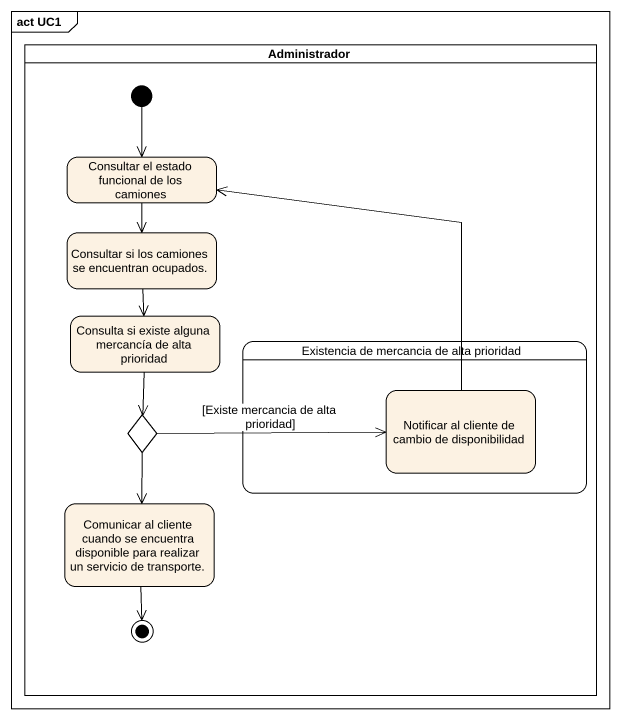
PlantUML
@startuml
mainframe act UC1
hide empty description
state Administrador <<partition>> {
  state "Consultar el estado funcional de los camiones" as Consultar_el_estado
  state "Consultar si los camiones se encuentran ocupados." as Consultar_si_los_camiones
  state "Consulta si existe alguna mercancía de alta prioridad" as Consulta_si_existe_alguna
  state "Existencia de mercancia de alta prioridad" as Existencia_de_mercancia_de {
    state "Notificar al cliente de cambio de disponibilidad" as Notificar_al_cliente_de
  }
  state choice1 <<choice>>
  state "Comunicar al cliente cuando se encuentra disponible para realizar un servicio de transporte." as Comunicar_al_cliente_cuando
  [*] --> Consultar_el_estado
  Comunicar_al_cliente_cuando --> [*]
}
Consultar_el_estado --> Consultar_si_los_camiones
Consultar_si_los_camiones --> Consulta_si_existe_alguna
Consulta_si_existe_alguna --> choice1
Notificar_al_cliente_de -up-> Consultar_el_estado
choice1 -right-> Notificar_al_cliente_de : [Existe mercancia de alta prioridad]
choice1 --> Comunicar_al_cliente_cuando
@enduml
